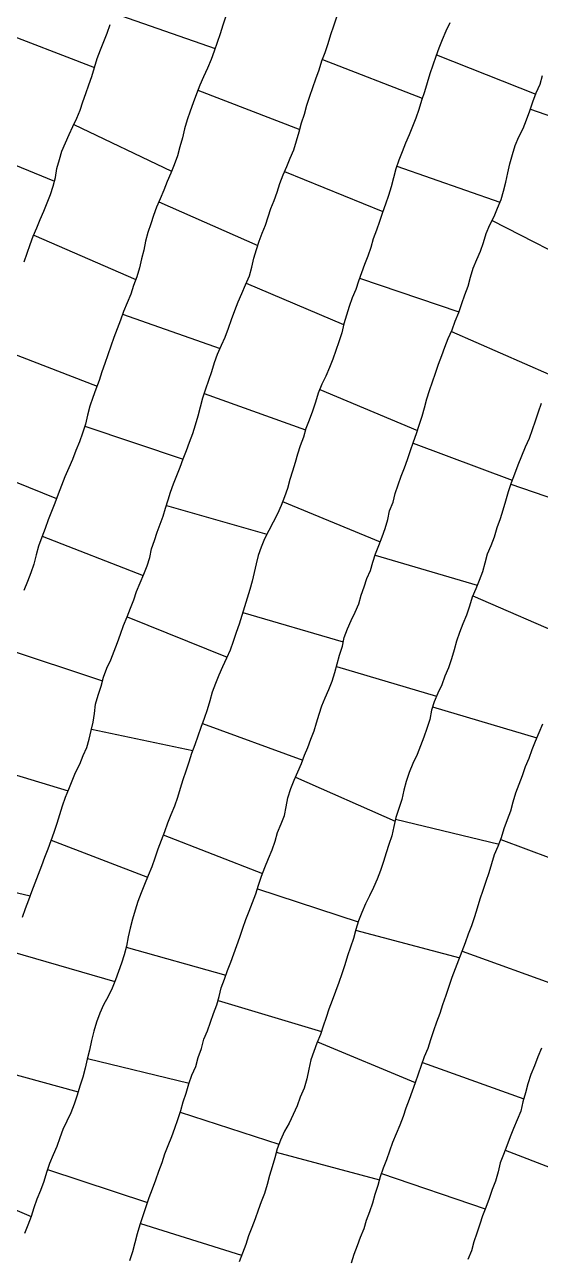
# Model space of a CAD drawing. Extents: x 703186 to 703989, y 1560402 to 1561368.
# Drawn here: x 703862 to 703883.9, y 1560541.1 to 1560593.1 of the extents above; entities that cross this region are included whole.
import ezdxf

# ---------------------------------------------------------------- set-up
doc = ezdxf.new("R2010")
doc.units = 0
doc.layers.add('10124_2002_REAL', color=30, linetype='Continuous')
doc.layers.add('AGROCAD PLL', color=7, linetype='Continuous')

msp = doc.modelspace()

# ---------------------------------------------------------------- linework, layer by layer
at = {"layer": '10124_2002_REAL'}
for points in [[(703861.943, 1560555.3866), (703862.0751, 1560555.7599), (703862.2164, 1560556.1185), (703862.3426, 1560556.4792), (703862.4866, 1560556.8393), (703862.6261, 1560557.2035), (703862.7609, 1560557.5659), (703862.8992, 1560557.9235), (703863.0349, 1560558.2784), (703863.1567, 1560558.629), (703863.2932, 1560558.9855), (703863.412, 1560559.3567), (703863.5234, 1560559.7267), (703863.6479, 1560560.0954), (703863.7721, 1560560.4545), (703863.9055, 1560560.804), (703864.0464, 1560561.1572), (703864.1982, 1560561.5101), (703864.3702, 1560561.8582), (703864.5145, 1560562.2169), (703864.6666, 1560562.562), (703864.7694, 1560562.9181), (703864.8567, 1560563.2746), (703864.9325, 1560563.6363), (703864.9985, 1560563.9974), (703865.0435, 1560564.3891), (703865.1548, 1560564.7777), (703865.2706, 1560565.1554), (703865.3765, 1560565.5395), (703865.5193, 1560565.9115), (703865.6868, 1560566.2717), (703865.8239, 1560566.6308), (703865.9615, 1560566.9954), (703866.0967, 1560567.3581), (703866.2287, 1560567.7216), (703866.3755, 1560568.0878), (703866.5142, 1560568.4461), (703866.6546, 1560568.7971), (703866.7777, 1560569.1604), (703866.9208, 1560569.5248), (703867.0787, 1560569.8813), (703867.2244, 1560570.2335), (703867.3304, 1560570.5925), (703867.4084, 1560570.9604), (703867.5353, 1560571.3174), (703867.6472, 1560571.6657), (703867.7756, 1560572.0036), (703867.8968, 1560572.344), (703868.0047, 1560572.6754), (703868.104, 1560573.0246), (703868.2152, 1560573.3607), (703868.3423, 1560573.7062), (703868.4752, 1560574.062), (703868.6121, 1560574.4152), (703868.7485, 1560574.7668), (703868.8797, 1560575.1124), (703869.018, 1560575.4647), (703869.1495, 1560575.8268), (703869.2672, 1560576.2001), (703869.3756, 1560576.5844), (703869.4721, 1560576.9628), (703869.5728, 1560577.3483), (703869.7062, 1560577.7239), (703869.8357, 1560578.0871), (703869.9581, 1560578.4598), (703870.0699, 1560578.8302), (703870.2039, 1560579.1897), (703870.3597, 1560579.5642), (703870.5205, 1560579.9045), (703870.6648, 1560580.2848), (703870.7958, 1560580.6546), (703870.9277, 1560581.0273), (703871.0689, 1560581.3987), (703871.2308, 1560581.753), (703871.3888, 1560582.1206), (703871.5473, 1560582.4938), (703871.6526, 1560582.861), (703871.7389, 1560583.2457), (703871.8406, 1560583.616), (703871.9601, 1560583.9619), (703872.0892, 1560584.3054), (703872.226, 1560584.6342), (703872.3451, 1560584.986), (703872.4596, 1560585.3396), (703872.5917, 1560585.6797), (703872.7232, 1560586.0332), (703872.838, 1560586.4062), (703872.9796, 1560586.7686), (703873.1251, 1560587.1262), (703873.2767, 1560587.4717), (703873.4246, 1560587.8193), (703873.5329, 1560588.2063), (703873.6525, 1560588.5823), (703873.7473, 1560588.9656), (703873.8743, 1560589.336), (703873.9778, 1560589.7195), (703874.1037, 1560590.095), (703874.2262, 1560590.4614), (703874.3603, 1560590.8317), (703874.4953, 1560591.211), (703874.6165, 1560591.5804), (703874.7568, 1560591.9442), (703874.8726, 1560592.3204), (703874.9869, 1560592.6947), (703875.1155, 1560593.0676), (703875.2479, 1560593.4447)], [(703870.5431, 1560593.4687), (703870.4168, 1560593.0979), (703870.3085, 1560592.7287), (703870.1847, 1560592.3597), (703870.0608, 1560591.9926), (703869.9227, 1560591.6388), (703869.7687, 1560591.2827), (703869.6072, 1560590.9144), (703869.4464, 1560590.56), (703869.3034, 1560590.1871), (703869.1713, 1560589.8164), (703869.0416, 1560589.4551), (703868.9166, 1560589.0877), (703868.8062, 1560588.717), (703868.7145, 1560588.3299), (703868.6069, 1560587.9494), (703868.4991, 1560587.5716), (703868.3684, 1560587.1945), (703868.2234, 1560586.8357), (703868.0649, 1560586.4812), (703867.9226, 1560586.1176), (703867.7775, 1560585.7588), (703867.6217, 1560585.4062), (703867.4907, 1560585.0533), (703867.3725, 1560584.6957), (703867.2514, 1560584.331), (703867.1541, 1560583.959), (703867.082, 1560583.5868), (703866.9786, 1560583.2127), (703866.895, 1560582.8327), (703866.781, 1560582.4566), (703866.6515, 1560582.0967), (703866.5297, 1560581.7248), (703866.3765, 1560581.3541), (703866.2198, 1560580.9899), (703866.0909, 1560580.6241), (703865.9469, 1560580.261), (703865.812, 1560579.8924), (703865.6823, 1560579.532), (703865.5553, 1560579.1564), (703865.4304, 1560578.7927), (703865.3037, 1560578.4377), (703865.1858, 1560578.0726), (703865.0577, 1560577.7144), (703864.9237, 1560577.3563), (703864.8047, 1560576.9863), (703864.7059, 1560576.6142), (703864.6192, 1560576.2253), (703864.4918, 1560575.8456), (703864.3573, 1560575.4776), (703864.2058, 1560575.1121), (703864.0614, 1560574.7404), (703863.9103, 1560574.3762), (703863.7447, 1560574.0083), (703863.5954, 1560573.639), (703863.4527, 1560573.2664), (703863.3197, 1560572.8928), (703863.1729, 1560572.5404), (703863.0416, 1560572.1828), (703862.9051, 1560571.8173), (703862.7614, 1560571.4484), (703862.6332, 1560571.0741), (703862.5265, 1560570.6984), (703862.4273, 1560570.3123), (703862.3063, 1560569.9472), (703862.1608, 1560569.5733), (703862.0069, 1560569.2003)], [(703862.0198, 1560583.085), (703862.1408, 1560583.4506), (703862.2685, 1560583.8161), (703862.4056, 1560584.17), (703862.5605, 1560584.5273), (703862.7013, 1560584.8754), (703862.8509, 1560585.2289), (703862.9931, 1560585.5832), (703863.1396, 1560585.9349), (703863.2496, 1560586.2846), (703863.3391, 1560586.6536), (703863.3956, 1560587.0351), (703863.5085, 1560587.4115), (703863.6197, 1560587.7746), (703863.7651, 1560588.1275), (703863.9264, 1560588.4682), (703864.082, 1560588.8114), (703864.249, 1560589.1595), (703864.3898, 1560589.504), (703864.5037, 1560589.8548), (703864.6313, 1560590.211), (703864.7528, 1560590.5685), (703864.8839, 1560590.9312), (703864.9953, 1560591.3058), (703865.1129, 1560591.6825), (703865.2445, 1560592.0462), (703865.3853, 1560592.3998), (703865.5239, 1560592.7586), (703865.6521, 1560593.1206)], [(703880.0239, 1560593.1967), (703879.8605, 1560592.8366), (703879.7053, 1560592.4759), (703879.5655, 1560592.1199), (703879.4257, 1560591.7663), (703879.3058, 1560591.4024), (703879.1762, 1560591.0315), (703879.0606, 1560590.6583), (703878.9556, 1560590.2827), (703878.8262, 1560589.9133), (703878.7062, 1560589.5347), (703878.5852, 1560589.1673), (703878.4503, 1560588.8094), (703878.2993, 1560588.4528), (703878.1473, 1560588.1022), (703878.0035, 1560587.7421), (703877.8728, 1560587.3831), (703877.7437, 1560587.0146), (703877.6354, 1560586.6388), (703877.541, 1560586.2658), (703877.4315, 1560585.8913), (703877.3059, 1560585.5253), (703877.1777, 1560585.1698), (703877.0508, 1560584.7996), (703876.9157, 1560584.4285), (703876.7877, 1560584.0637), (703876.6788, 1560583.6907), (703876.5534, 1560583.3339), (703876.4126, 1560582.9777), (703876.2882, 1560582.6315), (703876.1672, 1560582.2725), (703876.0422, 1560581.9187), (703875.8998, 1560581.57), (703875.7616, 1560581.2027), (703875.653, 1560580.8412), (703875.5354, 1560580.4712), (703875.4522, 1560580.0867), (703875.3362, 1560579.7153), (703875.2013, 1560579.3421), (703875.0745, 1560578.981), (703874.9299, 1560578.6196), (703874.7736, 1560578.2626), (703874.6175, 1560577.9135), (703874.4607, 1560577.5404), (703874.3357, 1560577.1518), (703874.215, 1560576.774), (703874.0771, 1560576.4011), (703873.9383, 1560576.0415), (703873.8349, 1560575.672), (703873.7007, 1560575.3192), (703873.5852, 1560574.963), (703873.4781, 1560574.6065), (703873.3629, 1560574.2484), (703873.2512, 1560573.887), (703873.156, 1560573.5118), (703873.0337, 1560573.1546), (703872.8868, 1560572.7964), (703872.7321, 1560572.4415), (703872.5564, 1560572.0885), (703872.3672, 1560571.7286), (703872.1878, 1560571.3755), (703872.0443, 1560571.0231), (703871.9152, 1560570.6735), (703871.8307, 1560570.3216), (703871.7418, 1560569.9601), (703871.6695, 1560569.589), (703871.5657, 1560569.2332), (703871.4475, 1560568.8673), (703871.3329, 1560568.5046), (703871.2266, 1560568.142), (703871.1095, 1560567.7766), (703870.9832, 1560567.4163), (703870.8672, 1560567.042), (703870.7365, 1560566.6811), (703870.5778, 1560566.3306), (703870.4141, 1560565.9759), (703870.256, 1560565.6213), (703870.1096, 1560565.2614), (703869.9757, 1560564.8994), (703869.8712, 1560564.5293), (703869.7598, 1560564.1535), (703869.6335, 1560563.7801), (703869.4979, 1560563.4077), (703869.3667, 1560563.0381), (703869.2332, 1560562.6743), (703869.1029, 1560562.3051), (703868.9803, 1560561.9352), (703868.8648, 1560561.5615), (703868.7373, 1560561.1968), (703868.6205, 1560560.8227), (703868.5096, 1560560.4454), (703868.3837, 1560560.083), (703868.2215, 1560559.7211), (703868.0823, 1560559.3588), (703867.9504, 1560558.9947), (703867.8083, 1560558.6287), (703867.6792, 1560558.2599), (703867.5517, 1560557.8844), (703867.4265, 1560557.51), (703867.2714, 1560557.1436), (703867.1094, 1560556.7755), (703866.9636, 1560556.4121), (703866.8238, 1560556.0505), (703866.7132, 1560555.6795), (703866.5997, 1560555.2987), (703866.5017, 1560554.9214), (703866.4257, 1560554.5525), (703866.3493, 1560554.1661), (703866.2442, 1560553.7946), (703866.1312, 1560553.4403), (703866.0108, 1560553.089), (703865.8846, 1560552.7376), (703865.7425, 1560552.3852), (703865.5714, 1560552.03), (703865.3762, 1560551.6872), (703865.2253, 1560551.3277), (703865.0808, 1560550.951), (703864.9646, 1560550.5682), (703864.8745, 1560550.1695), (703864.7834, 1560549.7693), (703864.6907, 1560549.3895), (703864.601, 1560549.0031), (703864.5042, 1560548.6202), (703864.3738, 1560548.2514), (703864.2665, 1560547.8609), (703864.1388, 1560547.488), (703863.9974, 1560547.1211), (703863.8282, 1560546.7655), (703863.6622, 1560546.4195), (703863.5324, 1560546.0678), (703863.3963, 1560545.7015), (703863.2487, 1560545.3384), (703863.0962, 1560544.975), (703862.9694, 1560544.5898), (703862.8457, 1560544.2099), (703862.7042, 1560543.8407), (703862.5546, 1560543.4624), (703862.4277, 1560543.0985), (703862.3096, 1560542.738), (703862.1723, 1560542.3738), (703862.0352, 1560542.015)], [(703866.4844, 1560540.8765), (703866.6124, 1560541.262), (703866.7119, 1560541.6329), (703866.8156, 1560542.0183), (703866.931, 1560542.3967), (703867.0483, 1560542.7726), (703867.1781, 1560543.1569), (703867.3047, 1560543.5328), (703867.4488, 1560543.9074), (703867.5918, 1560544.2823), (703867.7207, 1560544.6492), (703867.8577, 1560545.019), (703867.9738, 1560545.3835), (703868.1098, 1560545.7387), (703868.2609, 1560546.1141), (703868.3901, 1560546.4635), (703868.516, 1560546.8294), (703868.6398, 1560547.2108), (703868.7488, 1560547.5834), (703868.8693, 1560547.9552), (703868.9807, 1560548.3368), (703869.1144, 1560548.7121), (703869.2765, 1560549.0784), (703869.384, 1560549.4617), (703869.5138, 1560549.8413), (703869.6159, 1560550.2269), (703869.7767, 1560550.5803), (703869.9063, 1560550.9457), (703870.0252, 1560551.3158), (703870.1652, 1560551.6759), (703870.2743, 1560552.0368), (703870.3517, 1560552.4019), (703870.4884, 1560552.7632), (703870.6222, 1560553.131), (703870.7655, 1560553.4835), (703870.8879, 1560553.8395), (703871.017, 1560554.1908), (703871.14, 1560554.5471), (703871.2695, 1560554.922), (703871.3976, 1560555.2859), (703871.5427, 1560555.6455), (703871.6797, 1560556.0122), (703871.8157, 1560556.3713), (703871.9377, 1560556.7469), (703872.0569, 1560557.1269), (703872.1957, 1560557.4941), (703872.3525, 1560557.8642), (703872.5141, 1560558.2359), (703872.6392, 1560558.5969), (703872.733, 1560558.9717), (703872.8851, 1560559.3296), (703873.0307, 1560559.6831), (703873.1069, 1560560.0488), (703873.1742, 1560560.438), (703873.299, 1560560.8228), (703873.4444, 1560561.1814), (703873.5999, 1560561.5341), (703873.7495, 1560561.8898), (703873.882, 1560562.2344), (703874.0124, 1560562.567), (703874.1463, 1560562.9132), (703874.2804, 1560563.2611), (703874.3852, 1560563.607), (703874.5028, 1560563.9685), (703874.6083, 1560564.3154), (703874.7526, 1560564.6575), (703874.9026, 1560565.0132), (703875.0415, 1560565.3615), (703875.1537, 1560565.7269), (703875.2637, 1560566.0999), (703875.362, 1560566.4615), (703875.478, 1560566.846), (703875.5588, 1560567.2155), (703875.6911, 1560567.5781), (703875.8572, 1560567.9354), (703876.0271, 1560568.2844), (703876.1808, 1560568.6343), (703876.2735, 1560569.0059), (703876.3984, 1560569.357), (703876.5204, 1560569.7031), (703876.6729, 1560570.0417), (703876.7705, 1560570.3949), (703876.8763, 1560570.7523), (703877.0239, 1560571.1016), (703877.1593, 1560571.4609), (703877.2951, 1560571.8218), (703877.4071, 1560572.1968), (703877.4694, 1560572.5645), (703877.6208, 1560572.9247), (703877.7083, 1560573.3024), (703877.8384, 1560573.6573), (703877.9699, 1560574.0292), (703878.1003, 1560574.3892), (703878.2291, 1560574.7392), (703878.3566, 1560575.1115), (703878.4929, 1560575.4799), (703878.6131, 1560575.828), (703878.7321, 1560576.1893), (703878.8496, 1560576.5667), (703878.95, 1560576.9224), (703879.0532, 1560577.297), (703879.1582, 1560577.6519), (703879.2937, 1560578.0171), (703879.4122, 1560578.3879), (703879.5463, 1560578.7635), (703879.6841, 1560579.1283), (703879.8069, 1560579.4894), (703879.9559, 1560579.8441), (703880.1163, 1560580.2098), (703880.2552, 1560580.5807), (703880.4014, 1560580.9534), (703880.533, 1560581.3249), (703880.6614, 1560581.6985), (703880.7971, 1560582.0639), (703880.9052, 1560582.4392), (703881.0133, 1560582.8209), (703881.1622, 1560583.1882), (703881.3176, 1560583.5442), (703881.4536, 1560583.9138), (703881.5616, 1560584.2923), (703881.7217, 1560584.6517), (703881.9022, 1560585.0048), (703882.0415, 1560585.359), (703882.1892, 1560585.7255), (703882.2982, 1560586.0752), (703882.3901, 1560586.4557), (703882.4798, 1560586.8465), (703882.5622, 1560587.2369), (703882.6735, 1560587.6269), (703882.7901, 1560588.009), (703882.9379, 1560588.3777), (703883.1252, 1560588.7278), (703883.2601, 1560589.0896), (703883.4041, 1560589.4667), (703883.5383, 1560589.85), (703883.6823, 1560590.2279), (703883.8417, 1560590.5974), (703883.9509, 1560590.9712)], [(703883.8806, 1560577.1049), (703883.7556, 1560576.7289), (703883.6287, 1560576.3581), (703883.5102, 1560575.9918), (703883.3854, 1560575.6213), (703883.216, 1560575.2564), (703883.0569, 1560574.8813), (703882.9011, 1560574.4953), (703882.762, 1560574.1128), (703882.6184, 1560573.7442), (703882.4878, 1560573.3645), (703882.3735, 1560572.9743), (703882.2691, 1560572.5973), (703882.1511, 1560572.2206), (703882.0131, 1560571.8408), (703881.8961, 1560571.4573), (703881.7599, 1560571.0841), (703881.6022, 1560570.7277), (703881.5003, 1560570.3527), (703881.4116, 1560569.9865), (703881.2705, 1560569.6241), (703881.1287, 1560569.2734), (703880.9744, 1560568.9163), (703880.8586, 1560568.5362), (703880.7293, 1560568.1582), (703880.5763, 1560567.7886), (703880.4305, 1560567.4215), (703880.3089, 1560567.0618), (703880.2076, 1560566.6919), (703880.0965, 1560566.3027), (703879.9693, 1560565.9352), (703879.8172, 1560565.5762), (703879.681, 1560565.2085), (703879.517, 1560564.8574), (703879.3631, 1560564.4979), (703879.2546, 1560564.1325), (703879.1762, 1560563.7504), (703879.0502, 1560563.3689), (703878.9311, 1560562.9939), (703878.7782, 1560562.6288), (703878.6359, 1560562.2588), (703878.4638, 1560561.8825), (703878.2989, 1560561.5006), (703878.1752, 1560561.1302), (703878.0857, 1560560.7566), (703877.9929, 1560560.3664), (703877.8643, 1560559.9818), (703877.7453, 1560559.5987), (703877.6544, 1560559.2228), (703877.5705, 1560558.8285), (703877.4494, 1560558.46), (703877.3309, 1560558.1046), (703877.2251, 1560557.7423), (703877.0955, 1560557.3668), (703876.9513, 1560556.9946), (703876.7936, 1560556.642), (703876.6252, 1560556.2966), (703876.4551, 1560555.9461), (703876.3051, 1560555.5923), (703876.1597, 1560555.2321), (703876.0454, 1560554.8619), (703875.9463, 1560554.4903), (703875.8171, 1560554.1236), (703875.6898, 1560553.7576), (703875.5843, 1560553.3773), (703875.4578, 1560552.9986), (703875.3328, 1560552.6208), (703875.1894, 1560552.2527), (703875.0468, 1560551.8696), (703874.9103, 1560551.5057), (703874.7912, 1560551.1415), (703874.6684, 1560550.7818), (703874.5563, 1560550.4291), (703874.4056, 1560550.0673), (703874.2732, 1560549.7121), (703874.1468, 1560549.353), (703874.0622, 1560548.9566), (703873.9786, 1560548.5601), (703873.8652, 1560548.1654), (703873.7003, 1560547.7834), (703873.5665, 1560547.4136), (703873.3992, 1560547.0451), (703873.2261, 1560546.6821), (703873.0265, 1560546.3376), (703872.8593, 1560545.9615), (703872.7227, 1560545.5904), (703872.6228, 1560545.2162), (703872.5045, 1560544.8364), (703872.3976, 1560544.4664), (703872.2955, 1560544.0897), (703872.179, 1560543.7063), (703872.0458, 1560543.3553), (703871.9114, 1560543.0008), (703871.7896, 1560542.6386), (703871.6486, 1560542.2718), (703871.5154, 1560541.9249), (703871.3906, 1560541.552), (703871.2481, 1560541.1801), (703871.1099, 1560540.8131)], [(703875.8644, 1560540.7769), (703875.9827, 1560541.1473), (703876.1183, 1560541.508), (703876.2514, 1560541.8657), (703876.3943, 1560542.2225), (703876.5039, 1560542.5751), (703876.6355, 1560542.9404), (703876.7623, 1560543.3097), (703876.8679, 1560543.6833), (703876.9872, 1560544.0535), (703877.0977, 1560544.4251), (703877.2214, 1560544.7891), (703877.355, 1560545.1503), (703877.4838, 1560545.516), (703877.6203, 1560545.8824), (703877.7644, 1560546.2486), (703877.9275, 1560546.6109), (703878.0608, 1560546.9771), (703878.1827, 1560547.3341), (703878.315, 1560547.6907), (703878.4411, 1560548.0449), (703878.5654, 1560548.403), (703878.6979, 1560548.7675), (703878.828, 1560549.1294), (703878.9598, 1560549.4964), (703879.1023, 1560549.8578), (703879.2205, 1560550.2224), (703879.3426, 1560550.5921), (703879.4795, 1560550.9672), (703879.6113, 1560551.3276), (703879.7329, 1560551.6968), (703879.8639, 1560552.0898), (703879.9939, 1560552.4696), (703880.1288, 1560552.8468), (703880.2661, 1560553.2177), (703880.4055, 1560553.5816), (703880.5499, 1560553.9461), (703880.6829, 1560554.3145), (703880.8194, 1560554.6799), (703880.9527, 1560555.0433), (703881.0802, 1560555.4124), (703881.193, 1560555.7879), (703881.3114, 1560556.1619), (703881.4273, 1560556.5362), (703881.5566, 1560556.9091), (703881.6841, 1560557.2823), (703881.7945, 1560557.6595), (703881.9156, 1560558.0334), (703882.075, 1560558.3968), (703882.2108, 1560558.7605), (703882.3282, 1560559.1359), (703882.4623, 1560559.5124), (703882.6015, 1560559.8859), (703882.7076, 1560560.2579), (703882.8214, 1560560.6389), (703882.9548, 1560561.0145), (703883.0943, 1560561.3804), (703883.2219, 1560561.7595), (703883.3751, 1560562.1128), (703883.5066, 1560562.4752), (703883.648, 1560562.8341), (703883.802, 1560563.1932), (703883.9647, 1560563.5662)], [(703883.8953, 1560549.8576), (703883.7463, 1560549.4789), (703883.6069, 1560549.1071), (703883.4571, 1560548.731), (703883.3272, 1560548.3436), (703883.224, 1560547.9582), (703883.113, 1560547.5794), (703883.0215, 1560547.1872), (703882.872, 1560546.8165), (703882.7147, 1560546.459), (703882.5831, 1560546.0972), (703882.4388, 1560545.728), (703882.2956, 1560545.3551), (703882.1589, 1560545.0001), (703882.0714, 1560544.6197), (703881.9602, 1560544.2323), (703881.8156, 1560543.8765), (703881.6903, 1560543.5017), (703881.5495, 1560543.1229), (703881.4109, 1560542.7667), (703881.2867, 1560542.4073), (703881.1605, 1560542.0332), (703881.0442, 1560541.6581), (703880.9338, 1560541.288), (703880.7881, 1560540.9132)]]:
    msp.add_lwpolyline(points, dxfattribs=at)
at = {"layer": 'AGROCAD PLL', "color": 3, "true_color": 0x00ff00}
for points in [[(703865.8101, 1560593.6058), (703870.1015, 1560592.1133)], [(703879.4568, 1560591.8449), (703883.6645, 1560590.1813)], [(703874.6387, 1560591.6379), (703878.8601, 1560590.0099)], [(703859.1257, 1560588.2089), (703863.3034, 1560586.5063)], [(703873.0363, 1560586.9079), (703877.1944, 1560585.2161)], [(703871.416, 1560582.1847), (703875.5283, 1560580.4382)], [(703880.0884, 1560580.1461), (703884.21, 1560578.3383)], [(703860.8703, 1560579.4732), (703865.1028, 1560577.8404)], [(703874.5255, 1560577.6945), (703878.6561, 1560575.9586)], [(703878.4706, 1560575.4196), (703882.6663, 1560573.8672)], [(703859.2232, 1560574.7587), (703863.3904, 1560573.0914)], [(703872.951, 1560572.9529), (703877.083, 1560571.2583)], [(703876.8598, 1560570.6965), (703881.1863, 1560569.4158)], [(703880.9969, 1560568.9684), (703885.1586, 1560567.1702)], [(703869.559, 1560563.5754), (703873.8034, 1560562.0299)], [(703877.7305, 1560559.5375), (703882.1059, 1560558.4794)], [(703867.8989, 1560558.862), (703872.0967, 1560557.2322)], [(703882.1788, 1560558.6749), (703886.4169, 1560557.0924)], [(703857.8881, 1560557.3259), (703862.2751, 1560556.2863)], [(703871.8842, 1560556.5823), (703876.1489, 1560555.1971)], [(703861.5255, 1560553.9183), (703865.8575, 1560552.6703)], [(703880.5513, 1560553.9501), (703884.768, 1560552.4278)], [(703874.4264, 1560550.1172), (703878.5624, 1560548.3944)], [(703874.4264, 1560550.1172), (703878.5623, 1560548.3945)], [(703878.8688, 1560549.2429), (703883.1499, 1560547.7054)], [(703872.6857, 1560545.4517), (703877.056, 1560544.2849)], [(703882.3672, 1560545.5415), (703886.5429, 1560543.938)], [(703866.9424, 1560542.4333), (703871.2176, 1560541.0992)]]:
    msp.add_lwpolyline(points, dxfattribs=at)
at = {"layer": 'AGROCAD PLL', "color": 1, "true_color": 0xff0000}
for points in [[(703860.7313, 1560592.9362), (703864.9946, 1560591.3036)], [(703860.7313, 1560592.9362), (703864.9946, 1560591.3036)], [(703869.3638, 1560590.3446), (703873.6791, 1560588.6898)], [(703864.1255, 1560588.902), (703868.2574, 1560586.9198)], [(703877.7863, 1560587.1361), (703882.1426, 1560585.6099)], [(703867.7205, 1560585.6298), (703871.8985, 1560583.7837)], [(703881.8137, 1560584.8317), (703885.9411, 1560582.7219)], [(703881.8137, 1560584.8317), (703885.9417, 1560582.7216)], [(703862.4264, 1560584.2179), (703866.7416, 1560582.3471)], [(703869.6331, 1560577.518), (703873.9249, 1560575.9937)], [(703882.6018, 1560573.6961), (703886.9248, 1560572.2092)], [(703862.7776, 1560571.49), (703867.0535, 1560569.8244)], [(703866.3714, 1560568.0775), (703870.601, 1560566.3819)], [(703879.2965, 1560564.2737), (703883.7041, 1560562.9649)], [(703859.449, 1560562.0708), (703863.8789, 1560560.7344)], [(703873.4966, 1560561.2997), (703877.7077, 1560559.4431)], [(703876.0412, 1560554.846), (703880.4415, 1560553.6725)], [(703870.2241, 1560551.8708), (703874.5946, 1560550.5496)], [(703859.8225, 1560549.2261), (703864.306, 1560548.0045)], [(703858.0926, 1560544.5393), (703862.3108, 1560542.7418)], [(703858.0926, 1560544.5393), (703862.311, 1560542.7417)], [(703877.141, 1560544.5524), (703881.5259, 1560543.0623)]]:
    msp.add_lwpolyline(points, dxfattribs=at)
at = {"layer": 'AGROCAD PLL', "color": 5, "true_color": 0x0000ff}
for points in [[(703883.4315, 1560589.5451), (703887.5995, 1560588.0858)], [(703876.2084, 1560582.3947), (703880.4103, 1560580.9785)], [(703866.1823, 1560580.8834), (703870.3042, 1560579.4309)], [(703864.593, 1560576.1471), (703868.7437, 1560574.7544)], [(703864.593, 1560576.1471), (703868.7438, 1560574.7544)], [(703868.0359, 1560572.7851), (703872.2895, 1560571.5756)], [(703871.2637, 1560568.2687), (703875.5165, 1560567.022)], [(703861.1279, 1560566.7765), (703865.3336, 1560565.3841)], [(703875.2297, 1560565.9847), (703879.4649, 1560564.7357)], [(703864.8681, 1560563.3291), (703869.1478, 1560562.4322)], [(703863.1606, 1560558.6392), (703867.2419, 1560557.0765)], [(703866.3374, 1560554.1242), (703870.55, 1560552.9324)], [(703864.6981, 1560549.42), (703868.9931, 1560548.3717)], [(703868.6177, 1560547.1427), (703872.795, 1560545.7868)], [(703863.0136, 1560544.7241), (703867.2376, 1560543.3336)]]:
    msp.add_lwpolyline(points, dxfattribs=at)

doc.saveas('drawing.dxf')
